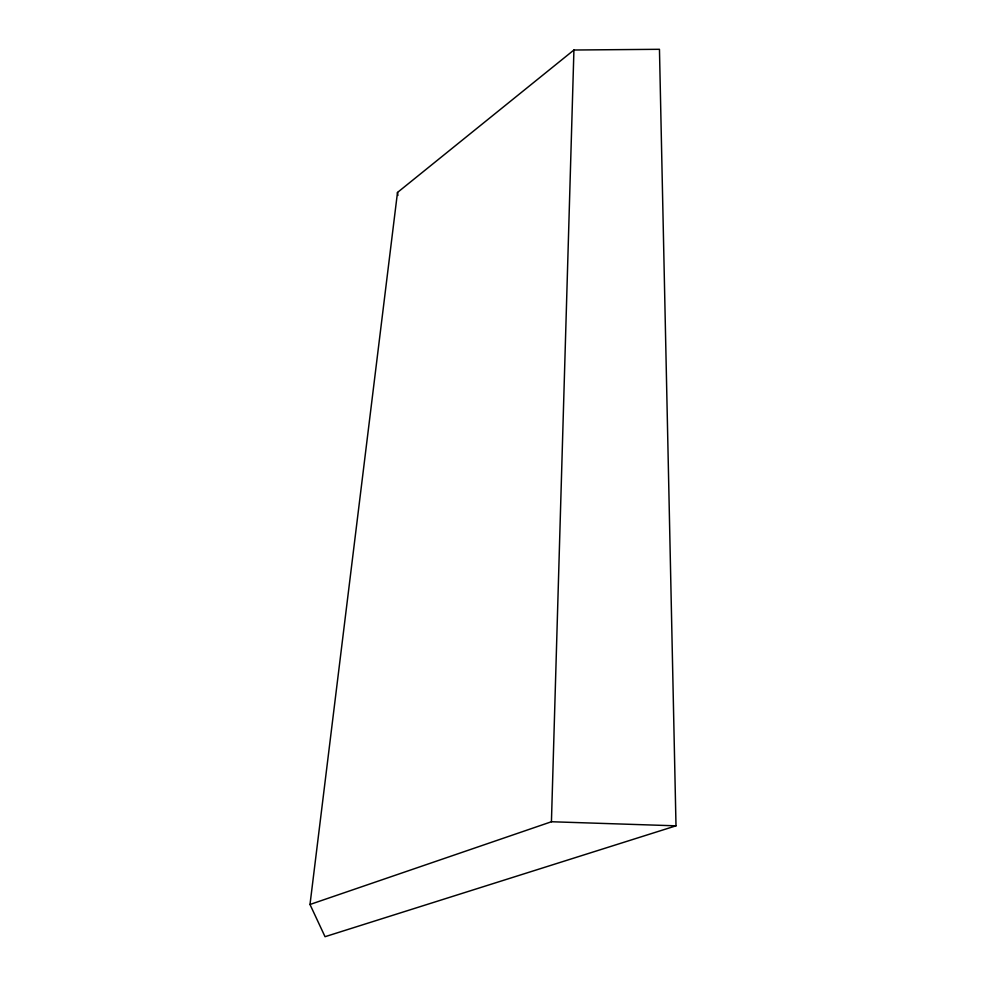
<?xml version="1.0" encoding="UTF-8"?>
<svg xmlns="http://www.w3.org/2000/svg" width="986" height="986" viewBox="0 0 986 986"><rect width="100%" height="100%" fill="white"/><g stroke="black" fill="none" stroke-linecap="round" stroke-linejoin="round"><path stroke-width="1.48" d="M309.998 904.482L551.433 821.745L573.926 50.015L659.461 49.3L676.002 825.824L325.035 936.7L309.998 904.482L397.494 192.455L573.926 50.015M551.433 821.745L676.002 825.824M397.494 192.455L397.925 195.438"/></g></svg>
